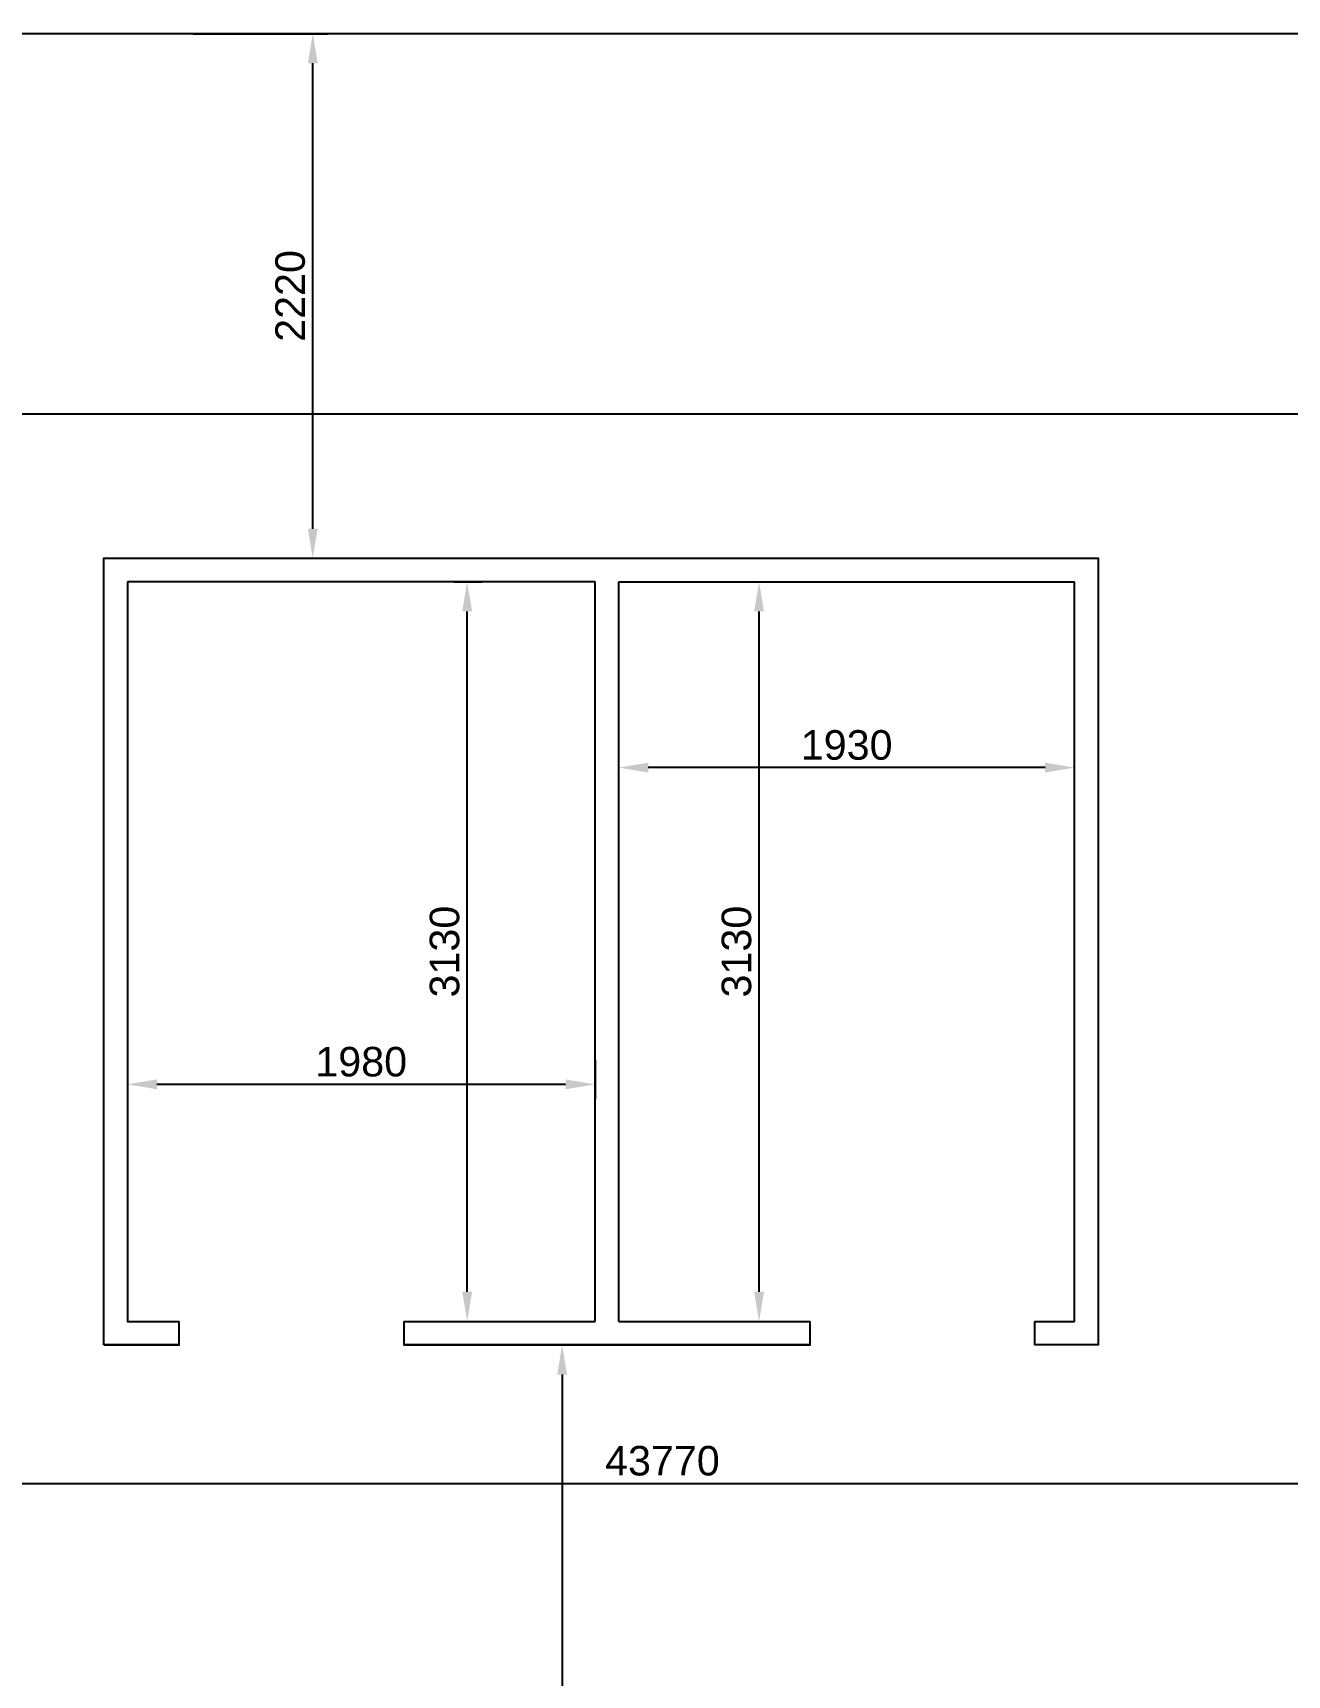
# Model space of a CAD drawing. Header units: millimetres. Extents: x 1179129 to 1254729, y -52846 to 614.
# Drawn here: x 1205287 to 1210597, y -29305 to -22354 of the extents above; entities that cross this region are included whole.
import ezdxf

# ---------------------------------------------------------------- set-up
doc = ezdxf.new("R2010")
doc.units = ezdxf.units.MM
doc.styles.get("Standard").update_dxf_attribs({"font": 'arial.ttf'})
doc.dimstyles.new('ISO-25', dxfattribs={"dimscale": 50, "dimtxt": 2.5, "dimasz": 2.5, "dimexe": 1.25, "dimexo": 0.625, "dimtad": 1, "dimdec": 0, "dimtxsty": 'Standard', "dimcen": 2.5, "dimazin": 3, "dimtfac": 1, "dimtdec": 0, "dimtmove": 0, "dimatfit": 3})

# ---------------------------------------------------------------- blocks, each defined once
blk = doc.blocks.new('*D555')
at = {"color": 0, "lineweight": -2, "transparency": 16777216}
for p, q in [((1207293.3, -27907.6), (1207590.1, -27907.6)), ((1207527.6, -28032.6), (1207527.6, -31612.6)), ((1207263.3, -31737.6), (1207590.1, -31737.6))]:
    blk.add_line(p, q, dxfattribs=at)
at = {"color": 0, "transparency": 16777216}
for points in [[(1207506.8, -28032.6), (1207548.4, -28032.6), (1207527.6, -27907.6)], [(1207506.8, -31612.6), (1207548.4, -31612.6), (1207527.6, -31737.6)]]:
    blk.add_solid(points, dxfattribs=at)
at = {"layer": 'Defpoints', "color": 0, "transparency": 16777216}
for p in [(1207262.1, -27907.6), (1207232.1, -31737.6), (1207527.6, -31737.6)]:
    blk.add_point(p, dxfattribs=at)
at = {"color": 0, "transparency": 16777216, "insert": (1207432.5, -29822.6), "char_height": 125, "attachment_point": 5, "rotation": 90}
blk.add_mtext('3830', dxfattribs=at)
blk = doc.blocks.new('*D557')
at = {"color": 0, "lineweight": -2, "transparency": 16777216}
for p, q in [((1208203.3, -24677.6), (1208423.8, -24677.6)), ((1208361.3, -27682.6), (1208361.3, -24802.6)), ((1208203.3, -27807.6), (1208423.8, -27807.6))]:
    blk.add_line(p, q, dxfattribs=at)
at = {"color": 0, "transparency": 16777216}
for points in [[(1208340.5, -24802.6), (1208382.1, -24802.6), (1208361.3, -24677.6)], [(1208340.5, -27682.6), (1208382.1, -27682.6), (1208361.3, -27807.6)]]:
    blk.add_solid(points, dxfattribs=at)
at = {"layer": 'Defpoints', "color": 0, "transparency": 16777216}
for p in [(1208172.1, -24677.6), (1208361.3, -24677.6), (1208172.1, -27807.6)]:
    blk.add_point(p, dxfattribs=at)
at = {"color": 0, "transparency": 16777216, "insert": (1208266.2, -26242.6), "char_height": 125, "attachment_point": 5, "rotation": 90}
blk.add_mtext('3130', dxfattribs=at)
blk = doc.blocks.new('*D558')
at = {"color": 0, "lineweight": -2, "transparency": 16777216}
for p, q in [((1207767.1, -25442.2), (1207767.1, -25401.4)), ((1209697.1, -25442.2), (1209697.1, -25401.4)), ((1209572.1, -25463.9), (1207892.1, -25463.9))]:
    blk.add_line(p, q, dxfattribs=at)
at = {"color": 0, "transparency": 16777216}
for points in [[(1207892.1, -25443.1), (1207892.1, -25484.7), (1207767.1, -25463.9)], [(1209572.1, -25443.1), (1209572.1, -25484.7), (1209697.1, -25463.9)]]:
    blk.add_solid(points, dxfattribs=at)
at = {"layer": 'Defpoints', "color": 0, "transparency": 16777216}
for p in [(1207767.1, -25463.9), (1207767.1, -25473.5), (1209697.1, -25473.5)]:
    blk.add_point(p, dxfattribs=at)
at = {"color": 0, "transparency": 16777216, "insert": (1208732.1, -25368.8), "char_height": 125, "attachment_point": 5}
blk.add_mtext('1930', dxfattribs=at)
blk = doc.blocks.new('*D559')
at = {"color": 0, "lineweight": -2, "transparency": 16777216}
for p, q in [((1207070.5, -24677.6), (1207188, -24677.6)), ((1207125.5, -27682.6), (1207125.5, -24802.6)), ((1207070.5, -27807.6), (1207188, -27807.6))]:
    blk.add_line(p, q, dxfattribs=at)
at = {"color": 0, "transparency": 16777216}
for points in [[(1207104.7, -24802.6), (1207146.3, -24802.6), (1207125.5, -24677.6)], [(1207104.7, -27682.6), (1207146.3, -27682.6), (1207125.5, -27807.6)]]:
    blk.add_solid(points, dxfattribs=at)
at = {"layer": 'Defpoints', "color": 0, "transparency": 16777216}
for p in [(1207039.3, -24677.6), (1207125.5, -24677.6), (1207039.3, -27807.6)]:
    blk.add_point(p, dxfattribs=at)
at = {"color": 0, "transparency": 16777216, "insert": (1207030.4, -26242.6), "char_height": 125, "attachment_point": 5, "rotation": 90}
blk.add_mtext('3130', dxfattribs=at)
blk = doc.blocks.new('*D560')
at = {"color": 0, "lineweight": -2, "transparency": 16777216}
for p, q in [((1205687.1, -26701.7), (1205687.1, -26867)), ((1207667.1, -26701.7), (1207667.1, -26867)), ((1207542.1, -26804.5), (1205812.1, -26804.5))]:
    blk.add_line(p, q, dxfattribs=at)
at = {"color": 0, "transparency": 16777216}
for points in [[(1205812.1, -26783.7), (1205812.1, -26825.3), (1205687.1, -26804.5)], [(1207542.1, -26783.7), (1207542.1, -26825.3), (1207667.1, -26804.5)]]:
    blk.add_solid(points, dxfattribs=at)
at = {"layer": 'Defpoints', "color": 0, "transparency": 16777216}
for p in [(1205687.1, -26670.4), (1207667.1, -26670.4), (1205687.1, -26804.5)]:
    blk.add_point(p, dxfattribs=at)
at = {"color": 0, "transparency": 16777216, "insert": (1206677.1, -26709.4), "char_height": 125, "attachment_point": 5}
blk.add_mtext('1980', dxfattribs=at)
blk = doc.blocks.new('*D562')
at = {"color": 0, "lineweight": -2, "transparency": 16777216}
for p, q in [((1186067.1, -29111.3), (1186067.1, -28430.9)), ((1186192.1, -28493.4), (1229712.1, -28493.4)), ((1229837.1, -28876.2), (1229837.1, -28430.9))]:
    blk.add_line(p, q, dxfattribs=at)
at = {"color": 0, "transparency": 16777216}
for points in [[(1186192.1, -28472.6), (1186192.1, -28514.2), (1186067.1, -28493.4)], [(1229712.1, -28472.6), (1229712.1, -28514.2), (1229837.1, -28493.4)]]:
    blk.add_solid(points, dxfattribs=at)
at = {"layer": 'Defpoints', "color": 0, "transparency": 16777216}
for p in [(1229837.1, -28493.4), (1229837.1, -28907.5), (1186067.1, -29142.6)]:
    blk.add_point(p, dxfattribs=at)
at = {"color": 0, "transparency": 16777216, "insert": (1207952.1, -28398.3), "char_height": 125, "attachment_point": 5}
blk.add_mtext('43770', dxfattribs=at)
blk = doc.blocks.new('*D567')
at = {"color": 0, "lineweight": -2, "transparency": 16777216}
for p, q in [((1205966.2, -22357.6), (1206534.5, -22357.6)), ((1206472, -24452.6), (1206472, -22482.6)), ((1205966.2, -24577.6), (1206534.5, -24577.6))]:
    blk.add_line(p, q, dxfattribs=at)
at = {"color": 0, "transparency": 16777216}
for points in [[(1206451.1, -22482.6), (1206492.8, -22482.6), (1206472, -22357.6)], [(1206451.1, -24452.6), (1206492.8, -24452.6), (1206472, -24577.6)]]:
    blk.add_solid(points, dxfattribs=at)
at = {"layer": 'Defpoints', "color": 0, "transparency": 16777216}
for p in [(1205935, -22357.6), (1206472, -22357.6), (1205935, -24577.6)]:
    blk.add_point(p, dxfattribs=at)
at = {"color": 0, "transparency": 16777216, "insert": (1206376.9, -23467.6), "char_height": 125, "attachment_point": 5, "rotation": 90}
blk.add_mtext('2220', dxfattribs=at)
blk = doc.blocks.new('*D575')
at = {"color": 0, "lineweight": -2, "transparency": 16777216}
for p, q in [((1197687.1, -24246.3), (1197687.1, -23904.6)), ((1229837.1, -24246.3), (1229837.1, -23904.6)), ((1197812.1, -23967.1), (1229712.1, -23967.1))]:
    blk.add_line(p, q, dxfattribs=at)
at = {"color": 0, "transparency": 16777216}
for points in [[(1197812.1, -23946.3), (1197812.1, -23987.9), (1197687.1, -23967.1)], [(1229712.1, -23946.3), (1229712.1, -23987.9), (1229837.1, -23967.1)]]:
    blk.add_solid(points, dxfattribs=at)
at = {"layer": 'Defpoints', "color": 0, "transparency": 16777216}
for p in [(1229837.1, -23967.1), (1197687.1, -24277.6), (1229837.1, -24277.6)]:
    blk.add_point(p, dxfattribs=at)
at = {"color": 0, "transparency": 16777216, "insert": (1213762.1, -23872), "char_height": 125, "attachment_point": 5}
blk.add_mtext('32150', dxfattribs=at)

msp = doc.modelspace()

# ---------------------------------------------------------------- linework, layer by layer
for points in [[(1211107.1, -22257.6), (1211107.1, -22357.6), (1205237.1, -22357.6)], [(1205587.1, -27907.6), (1205587.1, -24577.6), (1209797.1, -24577.6), (1209797.1, -27907.6), (1209527.1, -27907.6)], [(1207667.1, -24677.6), (1205687.1, -24677.6)], [(1205687.1, -24677.6), (1205687.1, -27807.6), (1205907.1, -27807.6)], [(1207667.1, -27807.6), (1207667.1, -24677.6)], [(1207767.1, -27807.6), (1207767.1, -24677.6)], [(1207767.1, -24677.6), (1209697.1, -24677.6)], [(1209697.1, -27807.6), (1209697.1, -24677.6)], [(1205587.1, -27907.6), (1205907.1, -27907.6), (1205907.1, -27807.6)], [(1206857.1, -27807.6), (1206857.1, -27907.6), (1208577.1, -27907.6), (1208577.1, -27807.6)], [(1206857.1, -27807.6), (1207667.1, -27807.6)], [(1207767.1, -27807.6), (1208577.1, -27807.6)], [(1209527.1, -27807.6), (1209527.1, -27907.6)], [(1209527.1, -27807.6), (1209697.1, -27807.6)], [(1205907.1, -27907.6), (1205587.1, -27907.6)], [(1208577.1, -27907.6), (1206857.1, -27907.6)]]:
    msp.add_lwpolyline(points)

# ---------------------------------------------------------------- dimensions: what is measured, and where the dimension line sits
at = {"color": 1}
for base, p1, p2, picture, middle in [((1206472, -22357.6), (1205935, -24577.6), (1205935, -22357.6), '*D567', (1206376.9, -23467.6)), ((1207125.5, -24677.6), (1207039.3, -27807.6), (1207039.3, -24677.6), '*D559', (1207030.4, -26242.6)), ((1208361.3, -24677.6), (1208172.1, -27807.6), (1208172.1, -24677.6), '*D557', (1208266.2, -26242.6)), ((1207527.6, -31737.6), (1207262.1, -27907.6), (1207232.1, -31737.6), '*D555', (1207432.5, -29822.6))]:
    dim = msp.add_linear_dim(base=base, p1=p1, p2=p2, angle=90, dimstyle='ISO-25', dxfattribs=at)
    dim.commit()
    dim.dimension.update_dxf_attribs({"geometry": picture, "text_midpoint": middle})
for base, p1, p2, picture, middle in [((1229837.1, -23967.1), (1197687.1, -24277.6), (1229837.1, -24277.6), '*D575', (1213762.1, -23872)), ((1207767.1, -25463.9), (1209697.1, -25473.5), (1207767.1, -25473.5), '*D558', (1208732.1, -25368.8)), ((1205687.1, -26804.5), (1207667.1, -26670.4), (1205687.1, -26670.4), '*D560', (1206677.1, -26709.4)), ((1229837.1, -28493.4), (1186067.1, -29142.6), (1229837.1, -28907.5), '*D562', (1207952.1, -28398.3))]:
    dim = msp.add_linear_dim(base=base, p1=p1, p2=p2, dimstyle='ISO-25', dxfattribs=at)
    dim.commit()
    dim.dimension.update_dxf_attribs({"geometry": picture, "text_midpoint": middle})

doc.saveas('drawing.dxf')
